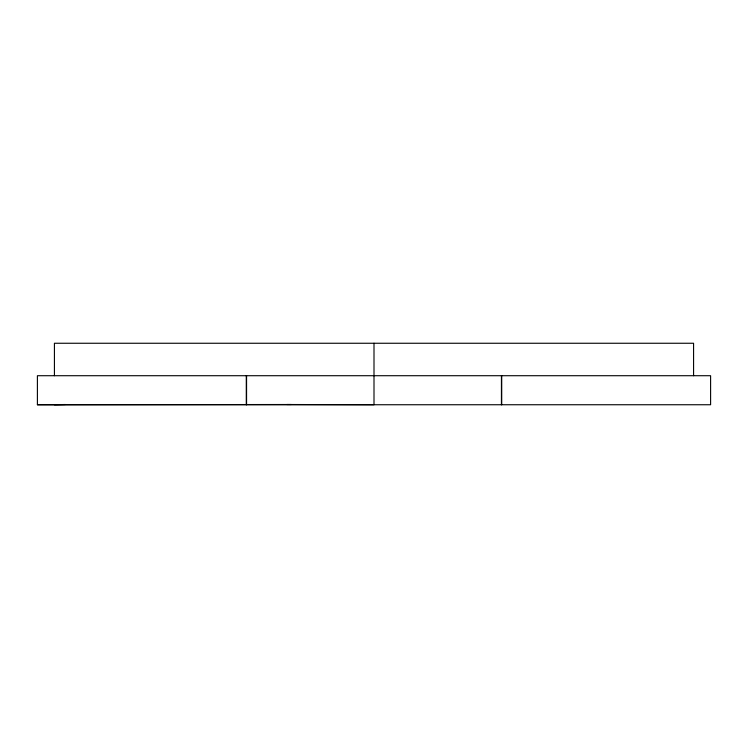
<?xml version="1.0" encoding="UTF-8"?>
<svg xmlns="http://www.w3.org/2000/svg" width="748" height="748" viewBox="0 0 748 748"><rect width="100%" height="100%" fill="white"/><g stroke="black" fill="none" stroke-linecap="round" stroke-linejoin="round"><path stroke-width="1.12" d="M54.426 404.743L65.319 404.509M37.4 404.743L710.6 404.743L710.6 375.711L37.4 375.711L37.4 404.743L291.29 404.509M286.886 404.509L374 404.743L374 343.257M693.574 375.711L693.574 343.257L54.426 343.257L54.426 375.711M501.712 375.711L501.712 404.743M501.44 375.711L501.44 404.743M246.56 375.711L246.56 404.743M246.288 375.711L246.288 404.743"/></g></svg>
